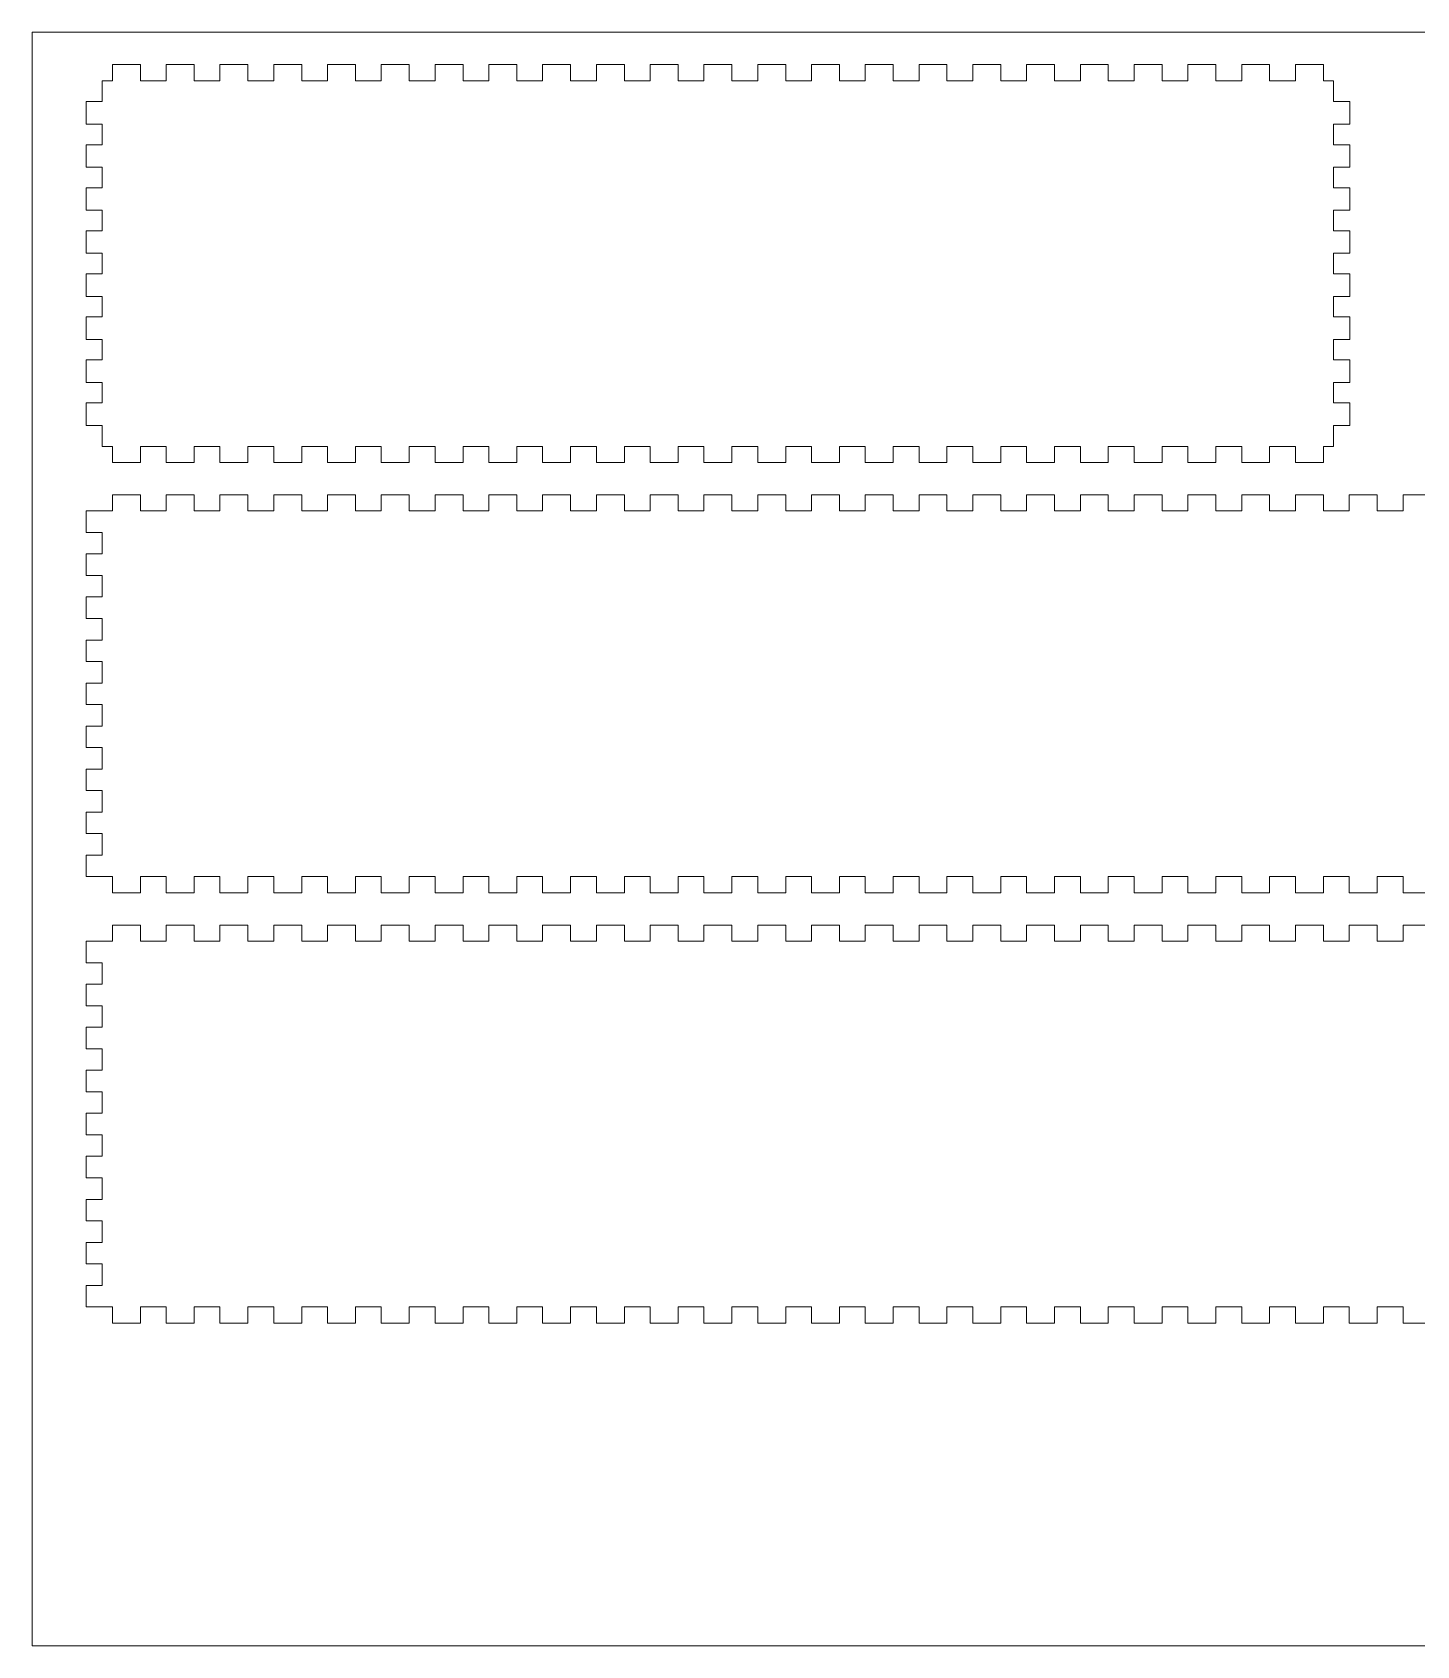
# Model space of a CAD drawing. Header units: millimetres. Extents: x 0 to 600, y 0 to 300.
# Drawn here: x 0 to 257.5, y 0 to 300 of the extents above; entities that cross this region are included whole.
import ezdxf

# ---------------------------------------------------------------- set-up
doc = ezdxf.new("R2010")
doc.units = ezdxf.units.MM
doc.layers.get('0').update_dxf_attribs({"linetype": 'CONTINUOUS', "lineweight": 0})

msp = doc.modelspace()

# ---------------------------------------------------------------- linework, layer by layer
for p, q in [((600, 300), (0, 300)), ((0, 300), (0, 0)), ((14.9, 291), (14.9, 294)), ((14.9, 294), (20.1, 294)), ((14.9, 291), (14.9, 294)), ((24.9, 291), (24.9, 294)), ((24.9, 294), (30.1, 294)), ((30.1, 294), (30.1, 291)), ((34.9, 291), (34.9, 294)), ((34.9, 294), (40.1, 294)), ((40.1, 294), (40.1, 291)), ((44.9, 291), (44.9, 294)), ((44.9, 294), (50.1, 294)), ((54.9, 291), (54.9, 294)), ((54.9, 294), (60.1, 294)), ((60.1, 294), (60.1, 291)), ((64.9, 291), (64.9, 294)), ((64.9, 294), (70.1, 294)), ((70.1, 294), (70.1, 291)), ((74.9, 294), (80.1, 294)), ((80.1, 294), (80.1, 291)), ((84.9, 291), (84.9, 294)), ((84.9, 294), (90.1, 294)), ((90.1, 294), (90.1, 291)), ((94.9, 291), (94.9, 294)), ((94.9, 294), (100.1, 294)), ((100.1, 294), (100.1, 291)), ((104.9, 294), (110.1, 294)), ((110.1, 294), (110.1, 291)), ((114.9, 294), (120.1, 294)), ((120.1, 294), (120.1, 291)), ((124.9, 291), (124.9, 294)), ((124.9, 294), (130.1, 294)), ((130.1, 294), (130.1, 291)), ((134.9, 291), (134.9, 294)), ((134.9, 294), (140.1, 294)), ((140.1, 294), (140.1, 291)), ((144.9, 291), (144.9, 294)), ((144.9, 294), (150.1, 294)), ((150.1, 294), (150.1, 291)), ((154.9, 291), (154.9, 294)), ((154.9, 294), (160.1, 294)), ((160.1, 294), (160.1, 291)), ((164.9, 291), (164.9, 294)), ((164.9, 294), (170.1, 294)), ((170.1, 294), (170.1, 291)), ((174.9, 291), (174.9, 294)), ((174.9, 294), (180.1, 294)), ((180.1, 294), (180.1, 291)), ((184.9, 291), (184.9, 294)), ((184.9, 294), (190.1, 294)), ((190.1, 294), (190.1, 291)), ((194.9, 291), (194.9, 294)), ((194.9, 294), (200.1, 294)), ((200.1, 294), (200.1, 291)), ((204.9, 291), (204.9, 294)), ((204.9, 294), (210.1, 294)), ((210.1, 294), (210.1, 291)), ((214.9, 291), (214.9, 294)), ((214.9, 294), (220.1, 294)), ((220.1, 294), (220.1, 291)), ((224.9, 291), (224.9, 294)), ((224.9, 294), (230.1, 294)), ((230.1, 294), (230.1, 291)), ((234.9, 291), (234.9, 294)), ((234.9, 294), (240.1, 294)), ((240.1, 291), (240.1, 294)), ((20.1, 294), (20.1, 291)), ((20.1, 291), (24.9, 291)), ((30.1, 291), (34.9, 291)), ((40.1, 291), (44.9, 291)), ((50.1, 294), (50.1, 291)), ((50.1, 291), (54.9, 291)), ((60.1, 291), (64.9, 291)), ((70.1, 291), (74.9, 291)), ((74.9, 291), (74.9, 294)), ((80.1, 291), (84.9, 291)), ((90.1, 291), (94.9, 291)), ((100.1, 291), (104.9, 291)), ((104.9, 291), (104.9, 294)), ((110.1, 291), (114.9, 291)), ((114.9, 291), (114.9, 294)), ((120.1, 291), (124.9, 291)), ((130.1, 291), (134.9, 291)), ((140.1, 291), (144.9, 291)), ((150.1, 291), (154.9, 291)), ((160.1, 291), (164.9, 291)), ((170.1, 291), (174.9, 291)), ((180.1, 291), (184.9, 291)), ((190.1, 291), (194.9, 291)), ((200.1, 291), (204.9, 291)), ((210.1, 291), (214.9, 291)), ((220.1, 291), (224.9, 291)), ((230.1, 291), (234.9, 291)), ((242, 291), (240.1, 291)), ((242, 287.1), (242, 291)), ((13, 287.1), (13, 291)), ((13, 291), (14.9, 291)), ((10, 282.9), (10, 287.1)), ((10, 287.1), (13, 287.1)), ((245, 287.1), (242, 287.1)), ((245, 282.9), (245, 287.1)), ((10, 282.9), (13, 282.9)), ((13, 282.9), (13, 279.1)), ((242, 279.1), (242, 282.9)), ((242, 282.9), (245, 282.9)), ((13, 279.1), (10, 279.1)), ((10, 279.1), (10, 274.9)), ((245, 279.1), (242, 279.1)), ((245, 274.9), (245, 279.1)), ((10, 274.9), (13, 274.9)), ((13, 274.9), (13, 271.1)), ((242, 271.1), (242, 274.9)), ((242, 274.9), (245, 274.9)), ((13, 271.1), (10, 271.1)), ((10, 271.1), (10, 266.9)), ((245, 271.1), (242, 271.1)), ((245, 266.9), (245, 271.1)), ((10, 266.9), (13, 266.9)), ((13, 266.9), (13, 263.1)), ((242, 263.1), (242, 266.9)), ((242, 266.9), (245, 266.9)), ((13, 263.1), (10, 263.1)), ((10, 263.1), (10, 258.9)), ((245, 263.1), (242, 263.1)), ((245, 258.9), (245, 263.1)), ((10, 258.9), (13, 258.9)), ((13, 258.9), (13, 255.1)), ((242, 255.1), (242, 258.9)), ((242, 258.9), (245, 258.9)), ((13, 255.1), (10, 255.1)), ((10, 255.1), (10, 250.9)), ((245, 255.1), (242, 255.1)), ((245, 250.9), (245, 255.1)), ((10, 250.9), (13, 250.9)), ((13, 250.9), (13, 247.1)), ((242, 247.1), (242, 250.9)), ((242, 250.9), (245, 250.9)), ((13, 247.1), (10, 247.1)), ((10, 247.1), (10, 242.9)), ((245, 247.1), (242, 247.1)), ((245, 242.9), (245, 247.1)), ((10, 242.9), (13, 242.9)), ((13, 242.9), (13, 239.1)), ((242, 239.1), (242, 242.9)), ((242, 242.9), (245, 242.9)), ((13, 239.1), (10, 239.1)), ((10, 239.1), (10, 234.9)), ((245, 239.1), (242, 239.1)), ((245, 234.9), (245, 239.1)), ((10, 234.9), (13, 234.9)), ((13, 234.9), (13, 231.1)), ((242, 231.1), (242, 234.9)), ((242, 234.9), (245, 234.9)), ((13, 231.1), (10, 231.1)), ((10, 231.1), (10, 226.9)), ((245, 231.1), (242, 231.1)), ((245, 231.1), (245, 226.9)), ((10, 226.9), (13, 226.9)), ((13, 226.9), (13, 223)), ((245, 226.9), (242, 226.9)), ((242, 226.9), (242, 223)), ((13, 223), (14.9, 223)), ((14.9, 220), (14.9, 223)), ((14.9, 223), (14.9, 220)), ((24.9, 223), (20.1, 223)), ((20.1, 223), (20.1, 220)), ((24.9, 220), (24.9, 223)), ((34.9, 223), (30.1, 223)), ((30.1, 223), (30.1, 220)), ((34.9, 220), (34.9, 223)), ((44.9, 223), (40.1, 223)), ((40.1, 223), (40.1, 220)), ((44.9, 220), (44.9, 223)), ((54.9, 223), (50.1, 223)), ((50.1, 223), (50.1, 220)), ((54.9, 220), (54.9, 223)), ((64.9, 223), (60.1, 223)), ((60.1, 223), (60.1, 220)), ((64.9, 220), (64.9, 223)), ((74.9, 223), (70.1, 223)), ((70.1, 223), (70.1, 220)), ((74.9, 220), (74.9, 223)), ((84.9, 223), (80.1, 223)), ((80.1, 223), (80.1, 220)), ((84.9, 220), (84.9, 223)), ((94.9, 223), (90.1, 223)), ((90.1, 223), (90.1, 220)), ((94.9, 220), (94.9, 223)), ((104.9, 223), (100.1, 223)), ((100.1, 223), (100.1, 220)), ((104.9, 220), (104.9, 223)), ((114.9, 223), (110.1, 223)), ((110.1, 223), (110.1, 220)), ((114.9, 220), (114.9, 223)), ((124.9, 223), (120.1, 223)), ((120.1, 223), (120.1, 220)), ((124.9, 220), (124.9, 223)), ((134.9, 223), (130.1, 223)), ((130.1, 223), (130.1, 220)), ((134.9, 220), (134.9, 223)), ((144.9, 223), (140.1, 223)), ((140.1, 223), (140.1, 220)), ((144.9, 220), (144.9, 223)), ((154.9, 223), (150.1, 223)), ((150.1, 223), (150.1, 220)), ((154.9, 220), (154.9, 223)), ((164.9, 223), (160.1, 223)), ((160.1, 223), (160.1, 220)), ((164.9, 220), (164.9, 223)), ((174.9, 223), (170.1, 223)), ((170.1, 223), (170.1, 220)), ((174.9, 220), (174.9, 223)), ((184.9, 223), (180.1, 223)), ((180.1, 223), (180.1, 220)), ((184.9, 220), (184.9, 223)), ((194.9, 223), (190.1, 223)), ((190.1, 223), (190.1, 220)), ((194.9, 220), (194.9, 223)), ((204.9, 223), (200.1, 223)), ((200.1, 223), (200.1, 220)), ((204.9, 220), (204.9, 223)), ((214.9, 223), (210.1, 223)), ((210.1, 223), (210.1, 220)), ((214.9, 220), (214.9, 223)), ((224.9, 223), (220.1, 223)), ((220.1, 223), (220.1, 220)), ((224.9, 220), (224.9, 223)), ((234.9, 223), (230.1, 223)), ((230.1, 223), (230.1, 220)), ((234.9, 220), (234.9, 223)), ((242, 223), (240.1, 223)), ((240.1, 223), (240.1, 220)), ((20.1, 220), (14.9, 220)), ((30.1, 220), (24.9, 220)), ((40.1, 220), (34.9, 220)), ((50.1, 220), (44.9, 220)), ((60.1, 220), (54.9, 220)), ((70.1, 220), (64.9, 220)), ((80.1, 220), (74.9, 220)), ((90.1, 220), (84.9, 220)), ((100.1, 220), (94.9, 220)), ((110.1, 220), (104.9, 220)), ((120.1, 220), (114.9, 220)), ((130.1, 220), (124.9, 220)), ((140.1, 220), (134.9, 220)), ((150.1, 220), (144.9, 220)), ((160.1, 220), (154.9, 220)), ((170.1, 220), (164.9, 220)), ((180.1, 220), (174.9, 220)), ((190.1, 220), (184.9, 220)), ((200.1, 220), (194.9, 220)), ((210.1, 220), (204.9, 220)), ((220.1, 220), (214.9, 220)), ((230.1, 220), (224.9, 220)), ((240.1, 220), (234.9, 220)), ((14.9, 211), (14.9, 214)), ((14.9, 214), (20.1, 214)), ((20.1, 214), (20.1, 211)), ((24.9, 211), (24.9, 214)), ((24.9, 214), (30.1, 214)), ((30.1, 214), (30.1, 211)), ((34.9, 211), (34.9, 214)), ((34.9, 214), (40.1, 214)), ((40.1, 214), (40.1, 211)), ((44.9, 211), (44.9, 214)), ((44.9, 214), (50.1, 214)), ((50.1, 214), (50.1, 211)), ((54.9, 211), (54.9, 214)), ((54.9, 214), (60.1, 214)), ((60.1, 214), (60.1, 211)), ((64.9, 211), (64.9, 214)), ((64.9, 214), (70.1, 214)), ((70.1, 214), (70.1, 211)), ((74.9, 211), (74.9, 214)), ((74.9, 214), (80.1, 214)), ((80.1, 214), (80.1, 211)), ((84.9, 211), (84.9, 214)), ((84.9, 214), (90.1, 214)), ((90.1, 214), (90.1, 211)), ((94.9, 211), (94.9, 214)), ((94.9, 214), (100.1, 214)), ((100.1, 214), (100.1, 211)), ((104.9, 211), (104.9, 214)), ((104.9, 214), (110.1, 214)), ((110.1, 214), (110.1, 211)), ((114.9, 211), (114.9, 214)), ((114.9, 214), (120.1, 214)), ((120.1, 214), (120.1, 211)), ((124.9, 211), (124.9, 214)), ((124.9, 214), (130.1, 214)), ((130.1, 214), (130.1, 211)), ((134.9, 211), (134.9, 214)), ((134.9, 214), (140.1, 214)), ((140.1, 214), (140.1, 211)), ((144.9, 211), (144.9, 214)), ((144.9, 214), (150.1, 214)), ((150.1, 214), (150.1, 211)), ((154.9, 211), (154.9, 214)), ((154.9, 214), (160.1, 214)), ((160.1, 214), (160.1, 211)), ((164.9, 211), (164.9, 214)), ((164.9, 214), (170.1, 214)), ((170.1, 214), (170.1, 211)), ((174.9, 211), (174.9, 214)), ((174.9, 214), (180.1, 214)), ((180.1, 214), (180.1, 211)), ((184.9, 211), (184.9, 214)), ((184.9, 214), (190.1, 214)), ((190.1, 214), (190.1, 211)), ((194.9, 211), (194.9, 214)), ((194.9, 214), (200.1, 214)), ((200.1, 214), (200.1, 211)), ((204.9, 211), (204.9, 214)), ((204.9, 214), (210.1, 214)), ((210.1, 214), (210.1, 211)), ((214.9, 211), (214.9, 214)), ((214.9, 214), (220.1, 214)), ((220.1, 214), (220.1, 211)), ((224.9, 211), (224.9, 214)), ((224.9, 214), (230.1, 214)), ((230.1, 214), (230.1, 211)), ((234.9, 211), (234.9, 214)), ((234.9, 214), (240.1, 214)), ((240.1, 214), (240.1, 211)), ((244.9, 211), (244.9, 214)), ((244.9, 214), (250.1, 214)), ((250.1, 214), (250.1, 211)), ((254.9, 211), (254.9, 214)), ((254.9, 214), (260.1, 214)), ((10, 211), (14.9, 211)), ((10, 211), (10, 207)), ((20.1, 211), (24.9, 211)), ((30.1, 211), (34.9, 211)), ((40.1, 211), (44.9, 211)), ((50.1, 211), (54.9, 211)), ((60.1, 211), (64.9, 211)), ((70.1, 211), (74.9, 211)), ((80.1, 211), (84.9, 211)), ((90.1, 211), (94.9, 211)), ((100.1, 211), (104.9, 211)), ((110.1, 211), (114.9, 211)), ((120.1, 211), (124.9, 211)), ((130.1, 211), (134.9, 211)), ((140.1, 211), (144.9, 211)), ((150.1, 211), (154.9, 211)), ((160.1, 211), (164.9, 211)), ((170.1, 211), (174.9, 211)), ((180.1, 211), (184.9, 211)), ((190.1, 211), (194.9, 211)), ((200.1, 211), (204.9, 211)), ((210.1, 211), (214.9, 211)), ((220.1, 211), (224.9, 211)), ((230.1, 211), (234.9, 211)), ((240.1, 211), (244.9, 211)), ((250.1, 211), (254.9, 211)), ((10, 207), (13, 207)), ((13, 207), (13, 203)), ((13, 203), (10, 203)), ((10, 203), (10, 199)), ((10, 199), (13, 199)), ((13, 199), (13, 195)), ((13, 195), (10, 195)), ((10, 195), (10, 191)), ((10, 191), (13, 191)), ((13, 191), (13, 187)), ((13, 187), (10, 187)), ((10, 187), (10, 183)), ((10, 183), (13, 183)), ((13, 183), (13, 179)), ((13, 179), (10, 179)), ((10, 179), (10, 175)), ((10, 175), (13, 175)), ((13, 175), (13, 171)), ((13, 171), (10, 171)), ((10, 171), (10, 167)), ((10, 167), (13, 167)), ((13, 167), (13, 163)), ((13, 163), (10, 163)), ((10, 163), (10, 159)), ((10, 159), (13, 159)), ((13, 159), (13, 155)), ((13, 155), (10, 155)), ((10, 155), (10, 151)), ((10, 151), (13, 151)), ((13, 151), (13, 147)), ((13, 147), (10, 147)), ((10, 147), (10, 143)), ((10, 143), (14.9, 143)), ((14.9, 140), (14.9, 143)), ((24.9, 143), (20.1, 143)), ((20.1, 143), (20.1, 140)), ((24.9, 140), (24.9, 143)), ((34.9, 143), (30.1, 143)), ((30.1, 143), (30.1, 140)), ((34.9, 140), (34.9, 143)), ((44.9, 143), (40.1, 143)), ((40.1, 143), (40.1, 140)), ((44.9, 140), (44.9, 143)), ((54.9, 143), (50.1, 143)), ((50.1, 143), (50.1, 140)), ((54.9, 140), (54.9, 143)), ((64.9, 143), (60.1, 143)), ((60.1, 143), (60.1, 140)), ((64.9, 140), (64.9, 143)), ((74.9, 143), (70.1, 143)), ((70.1, 143), (70.1, 140)), ((74.9, 140), (74.9, 143)), ((84.9, 143), (80.1, 143)), ((80.1, 143), (80.1, 140)), ((84.9, 140), (84.9, 143)), ((94.9, 143), (90.1, 143)), ((90.1, 143), (90.1, 140)), ((94.9, 140), (94.9, 143)), ((104.9, 143), (100.1, 143)), ((100.1, 143), (100.1, 140)), ((104.9, 140), (104.9, 143)), ((114.9, 143), (110.1, 143)), ((110.1, 143), (110.1, 140)), ((114.9, 140), (114.9, 143)), ((124.9, 143), (120.1, 143)), ((120.1, 143), (120.1, 140)), ((124.9, 140), (124.9, 143)), ((134.9, 143), (130.1, 143)), ((130.1, 143), (130.1, 140)), ((134.9, 140), (134.9, 143)), ((144.9, 143), (140.1, 143)), ((140.1, 143), (140.1, 140)), ((144.9, 140), (144.9, 143)), ((154.9, 143), (150.1, 143)), ((150.1, 143), (150.1, 140)), ((154.9, 140), (154.9, 143)), ((164.9, 143), (160.1, 143)), ((160.1, 143), (160.1, 140)), ((164.9, 140), (164.9, 143)), ((174.9, 143), (170.1, 143)), ((170.1, 143), (170.1, 140)), ((174.9, 140), (174.9, 143)), ((184.9, 143), (180.1, 143)), ((180.1, 143), (180.1, 140)), ((184.9, 140), (184.9, 143)), ((194.9, 143), (190.1, 143)), ((190.1, 143), (190.1, 140)), ((194.9, 140), (194.9, 143)), ((204.9, 143), (200.1, 143)), ((200.1, 143), (200.1, 140)), ((204.9, 140), (204.9, 143)), ((214.9, 143), (210.1, 143)), ((210.1, 143), (210.1, 140)), ((214.9, 140), (214.9, 143)), ((224.9, 143), (220.1, 143)), ((220.1, 143), (220.1, 140)), ((224.9, 140), (224.9, 143)), ((234.9, 143), (230.1, 143)), ((230.1, 143), (230.1, 140)), ((234.9, 140), (234.9, 143)), ((240.1, 143), (240.1, 140)), ((240.1, 143), (244.9, 143)), ((244.9, 140), (244.9, 143)), ((254.9, 143), (250.1, 143)), ((250.1, 143), (250.1, 140)), ((254.9, 140), (254.9, 143)), ((20.1, 140), (14.9, 140)), ((30.1, 140), (24.9, 140)), ((40.1, 140), (34.9, 140)), ((50.1, 140), (44.9, 140)), ((60.1, 140), (54.9, 140)), ((70.1, 140), (64.9, 140)), ((80.1, 140), (74.9, 140)), ((90.1, 140), (84.9, 140)), ((100.1, 140), (94.9, 140)), ((110.1, 140), (104.9, 140)), ((120.1, 140), (114.9, 140)), ((130.1, 140), (124.9, 140)), ((140.1, 140), (134.9, 140)), ((150.1, 140), (144.9, 140)), ((160.1, 140), (154.9, 140)), ((170.1, 140), (164.9, 140)), ((180.1, 140), (174.9, 140)), ((190.1, 140), (184.9, 140)), ((200.1, 140), (194.9, 140)), ((210.1, 140), (204.9, 140)), ((220.1, 140), (214.9, 140)), ((230.1, 140), (224.9, 140)), ((240.1, 140), (234.9, 140)), ((250.1, 140), (244.9, 140)), ((260.1, 140), (254.9, 140)), ((14.9, 131), (14.9, 134)), ((14.9, 134), (20.1, 134)), ((20.1, 134), (20.1, 131)), ((24.9, 131), (24.9, 134)), ((24.9, 134), (30.1, 134)), ((30.1, 134), (30.1, 131)), ((34.9, 131), (34.9, 134)), ((34.9, 134), (40.1, 134)), ((40.1, 134), (40.1, 131)), ((44.9, 131), (44.9, 134)), ((44.9, 134), (50.1, 134)), ((50.1, 134), (50.1, 131)), ((54.9, 131), (54.9, 134)), ((54.9, 134), (60.1, 134)), ((60.1, 134), (60.1, 131)), ((64.9, 131), (64.9, 134)), ((64.9, 134), (70.1, 134)), ((70.1, 134), (70.1, 131)), ((74.9, 131), (74.9, 134)), ((74.9, 134), (80.1, 134)), ((80.1, 134), (80.1, 131)), ((84.9, 131), (84.9, 134)), ((84.9, 134), (90.1, 134)), ((90.1, 134), (90.1, 131)), ((94.9, 131), (94.9, 134)), ((94.9, 134), (100.1, 134)), ((100.1, 134), (100.1, 131)), ((104.9, 131), (104.9, 134)), ((104.9, 134), (110.1, 134)), ((110.1, 134), (110.1, 131)), ((114.9, 131), (114.9, 134)), ((114.9, 134), (120.1, 134)), ((120.1, 134), (120.1, 131)), ((124.9, 131), (124.9, 134)), ((124.9, 134), (130.1, 134)), ((130.1, 134), (130.1, 131)), ((134.9, 131), (134.9, 134)), ((134.9, 134), (140.1, 134)), ((140.1, 134), (140.1, 131)), ((144.9, 131), (144.9, 134)), ((144.9, 134), (150.1, 134)), ((150.1, 134), (150.1, 131)), ((154.9, 131), (154.9, 134)), ((154.9, 134), (160.1, 134)), ((160.1, 134), (160.1, 131)), ((164.9, 131), (164.9, 134)), ((164.9, 134), (170.1, 134)), ((170.1, 134), (170.1, 131)), ((174.9, 131), (174.9, 134)), ((174.9, 134), (180.1, 134)), ((180.1, 134), (180.1, 131)), ((184.9, 131), (184.9, 134)), ((184.9, 134), (190.1, 134)), ((190.1, 134), (190.1, 131)), ((194.9, 131), (194.9, 134)), ((194.9, 134), (200.1, 134)), ((200.1, 134), (200.1, 131)), ((204.9, 131), (204.9, 134)), ((204.9, 134), (210.1, 134)), ((210.1, 134), (210.1, 131)), ((214.9, 131), (214.9, 134)), ((214.9, 134), (220.1, 134)), ((220.1, 134), (220.1, 131)), ((224.9, 131), (224.9, 134)), ((224.9, 134), (230.1, 134)), ((230.1, 134), (230.1, 131)), ((234.9, 131), (234.9, 134)), ((234.9, 134), (240.1, 134)), ((240.1, 134), (240.1, 131)), ((244.9, 131), (244.9, 134)), ((244.9, 134), (250.1, 134)), ((250.1, 134), (250.1, 131)), ((254.9, 131), (254.9, 134)), ((254.9, 134), (260.1, 134)), ((10, 131), (14.9, 131)), ((10, 131), (10, 127)), ((20.1, 131), (24.9, 131)), ((30.1, 131), (34.9, 131)), ((40.1, 131), (44.9, 131)), ((50.1, 131), (54.9, 131)), ((60.1, 131), (64.9, 131)), ((70.1, 131), (74.9, 131)), ((80.1, 131), (84.9, 131)), ((90.1, 131), (94.9, 131)), ((100.1, 131), (104.9, 131)), ((110.1, 131), (114.9, 131)), ((120.1, 131), (124.9, 131)), ((130.1, 131), (134.9, 131)), ((140.1, 131), (144.9, 131)), ((150.1, 131), (154.9, 131)), ((160.1, 131), (164.9, 131)), ((170.1, 131), (174.9, 131)), ((180.1, 131), (184.9, 131)), ((190.1, 131), (194.9, 131)), ((200.1, 131), (204.9, 131)), ((210.1, 131), (214.9, 131)), ((220.1, 131), (224.9, 131)), ((230.1, 131), (234.9, 131)), ((240.1, 131), (244.9, 131)), ((250.1, 131), (254.9, 131)), ((10, 127), (13, 127)), ((13, 127), (13, 123)), ((13, 123), (10, 123)), ((10, 123), (10, 119)), ((10, 119), (13, 119)), ((13, 119), (13, 115)), ((13, 115), (10, 115)), ((10, 115), (10, 111)), ((10, 111), (13, 111)), ((13, 111), (13, 107)), ((13, 107), (10, 107)), ((10, 107), (10, 103)), ((10, 103), (13, 103)), ((13, 103), (13, 99)), ((13, 99), (10, 99)), ((10, 99), (10, 95)), ((10, 95), (13, 95)), ((13, 95), (13, 91)), ((13, 91), (10, 91)), ((10, 91), (10, 87)), ((10, 87), (13, 87)), ((13, 87), (13, 83)), ((13, 83), (10, 83)), ((10, 83), (10, 79)), ((10, 79), (13, 79)), ((13, 79), (13, 75)), ((13, 75), (10, 75)), ((10, 75), (10, 71)), ((10, 71), (13, 71)), ((13, 71), (13, 67)), ((13, 67), (10, 67)), ((10, 67), (10, 63)), ((10, 63), (14.9, 63)), ((24.9, 63), (20.1, 63)), ((20.1, 63), (20.1, 60)), ((34.9, 63), (30.1, 63)), ((30.1, 63), (30.1, 60)), ((34.9, 60), (34.9, 63)), ((44.9, 63), (40.1, 63)), ((40.1, 63), (40.1, 60)), ((44.9, 60), (44.9, 63)), ((54.9, 63), (50.1, 63)), ((54.9, 60), (54.9, 63)), ((64.9, 63), (60.1, 63)), ((60.1, 63), (60.1, 60)), ((64.9, 60), (64.9, 63)), ((74.9, 63), (70.1, 63)), ((74.9, 60), (74.9, 63)), ((84.9, 63), (80.1, 63)), ((80.1, 63), (80.1, 60)), ((84.9, 60), (84.9, 63)), ((94.9, 63), (90.1, 63)), ((94.9, 60), (94.9, 63)), ((104.9, 63), (100.1, 63)), ((104.9, 60), (104.9, 63)), ((114.9, 63), (110.1, 63)), ((114.9, 60), (114.9, 63)), ((124.9, 63), (120.1, 63)), ((124.9, 60), (124.9, 63)), ((144.9, 63), (140.1, 63)), ((140.1, 63), (140.1, 60)), ((174.9, 63), (170.1, 63)), ((170.1, 63), (170.1, 60)), ((174.9, 60), (174.9, 63)), ((184.9, 63), (180.1, 63)), ((184.9, 60), (184.9, 63)), ((194.9, 63), (190.1, 63)), ((194.9, 60), (194.9, 63)), ((204.9, 63), (200.1, 63)), ((200.1, 63), (200.1, 60)), ((204.9, 60), (204.9, 63)), ((214.9, 63), (210.1, 63)), ((210.1, 63), (210.1, 60)), ((214.9, 60), (214.9, 63)), ((224.9, 63), (220.1, 63)), ((224.9, 60), (224.9, 63)), ((234.9, 63), (230.1, 63)), ((230.1, 63), (230.1, 60)), ((240.1, 63), (240.1, 60)), ((240.1, 63), (244.9, 63)), ((254.9, 63), (250.1, 63)), ((250.1, 63), (250.1, 60)), ((14.9, 60), (14.9, 63)), ((20.1, 60), (14.9, 60)), ((24.9, 60), (24.9, 63)), ((30.1, 60), (24.9, 60)), ((40.1, 60), (34.9, 60)), ((50.1, 63), (50.1, 60)), ((60.1, 60), (54.9, 60)), ((70.1, 60), (64.9, 60)), ((70.1, 63), (70.1, 60)), ((90.1, 60), (84.9, 60)), ((90.1, 63), (90.1, 60)), ((100.1, 60), (94.9, 60)), ((100.1, 63), (100.1, 60)), ((110.1, 60), (104.9, 60)), ((110.1, 63), (110.1, 60)), ((120.1, 60), (114.9, 60)), ((120.1, 63), (120.1, 60)), ((130.1, 60), (124.9, 60)), ((134.9, 63), (130.1, 63)), ((130.1, 63), (130.1, 60)), ((134.9, 60), (134.9, 63)), ((144.9, 60), (144.9, 63)), ((150.1, 60), (144.9, 60)), ((154.9, 63), (150.1, 63)), ((150.1, 63), (150.1, 60)), ((154.9, 60), (154.9, 63)), ((160.1, 60), (154.9, 60)), ((164.9, 63), (160.1, 63)), ((160.1, 63), (160.1, 60)), ((164.9, 60), (164.9, 63)), ((170.1, 60), (164.9, 60)), ((180.1, 63), (180.1, 60)), ((190.1, 63), (190.1, 60)), ((200.1, 60), (194.9, 60)), ((210.1, 60), (204.9, 60)), ((220.1, 60), (214.9, 60)), ((220.1, 63), (220.1, 60)), ((230.1, 60), (224.9, 60)), ((234.9, 60), (234.9, 63)), ((244.9, 60), (244.9, 63)), ((250.1, 60), (244.9, 60)), ((254.9, 60), (254.9, 63)), ((260.1, 60), (254.9, 60)), ((50.1, 60), (44.9, 60)), ((80.1, 60), (74.9, 60)), ((140.1, 60), (134.9, 60)), ((180.1, 60), (174.9, 60)), ((190.1, 60), (184.9, 60)), ((240.1, 60), (234.9, 60)), ((0, 0), (600, 0))]:
    msp.add_line(p, q)

doc.saveas('drawing.dxf')
